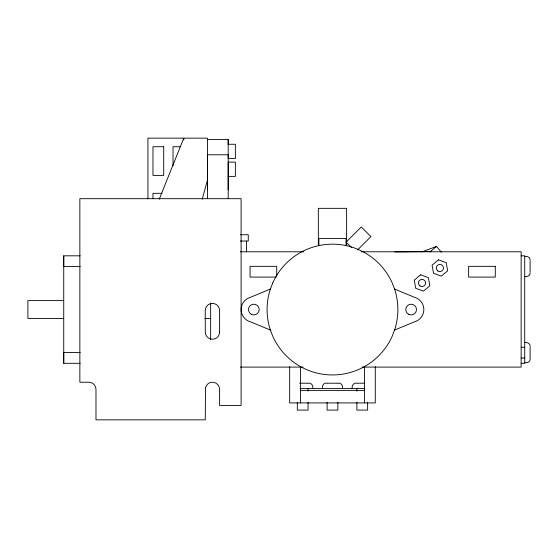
<?xml version="1.0" encoding="UTF-8"?>
<svg xmlns="http://www.w3.org/2000/svg" width="558" height="558" viewBox="0 0 558 558"><rect width="100%" height="100%" fill="white"/><g stroke="black" fill="none" stroke-linecap="round" stroke-linejoin="round"><path stroke-width="0.84" d="M80.226 363.314L63.731 363.314L63.731 352.565L80.226 352.565M80.226 255.815L63.731 255.815L63.731 266.564L80.226 266.564M207.423 198.571L207.423 154.789L228.201 154.789L228.201 198.571M228.201 144.724L228.201 139.584L207.423 139.584M202.212 199.262L207.423 180.262L207.423 138.147L147.94 138.147L147.94 198.774M159.239 199.227L183.77 138.147L183.77 139.884M357.573 249.942L370.917 236.606L361.284 226.966L346.12 242.13L351.54 247.55M429.862 251.965L436.495 246.406L441.378 252.223M270.4 289.044L250.528 297.274A12.722 12.722 0 0 0 250.528 321.847L270.4 330.078M394.548 330.078L414.42 321.847A12.722 12.722 0 0 0 414.42 297.274L394.548 289.044M421.869 251.909L436.495 246.406M394.82 251.93L431.278 251.532M228.201 144.264L235.371 144.264L235.371 158.542L228.201 158.542L228.201 139.584M180.464 146.726L173.022 146.726L173.022 165.838M228.201 176.384L235.371 176.384L235.371 162.106L228.201 162.106L228.201 189.922M162.064 193.312L152.969 193.312L152.969 198.522M240.435 234.716L248.268 234.716L248.268 241.035L240.407 241.035M240.407 251.784L303.705 251.784M361.451 251.784L521.144 251.784L521.144 367.094L362.24 367.094M521.144 255.815L524.722 255.815L524.722 363.314L521.144 363.314M524.722 256.457C527.17 255.85 530.484 257.419 530.1 260.286M524.722 276.524C527.17 277.131 530.484 275.561 530.1 272.695M275.84 277.089L250.061 277.089L250.061 266.333L276.705 266.333L276.705 276.259M63.731 300.609L27.9 300.609L27.9 318.52L63.731 318.52M204.688 318.52L210.791 318.52M524.722 342.605C527.17 341.998 530.484 343.568 530.1 346.427M521.284 347.264L524.722 347.264M521.284 358.013L524.722 358.013M524.722 362.672C526.885 363.091 529.633 362.205 530.1 359.805L530.1 347.264M240.505 367.094L303.092 367.094M299.59 383.213L307.353 383.213M307.765 383.213C311.029 382.23 313.533 385.606 312.731 388.591M327.406 383.213C324.142 382.23 321.638 385.606 322.44 388.591M327.818 383.213L337.13 383.213M337.541 383.213C340.812 382.23 343.316 385.606 342.507 388.591M357.19 383.213C353.918 382.23 351.414 385.606 352.224 388.591M357.601 383.213L364.583 383.213M300.009 388.591L364.946 388.591M300.42 390.384L364.527 390.384M530.1 261.116L530.1 271.865M375.276 366.662L375.276 402.925L289.672 402.925L289.672 366.662M367.631 402.353L367.631 410.088L356.883 410.088L356.883 402.353M364.527 366.927L364.527 402.925M356.883 388.591L356.883 391.172M346.616 245.394L346.616 208.336L318.339 208.336L318.339 245.394M346.072 245.597L346.072 238.433L318.883 238.433L318.883 245.597M337.848 402.353L337.848 410.088L327.1 410.088L327.1 402.353M308.072 388.591L308.072 391.172M308.072 402.353L308.072 410.088L297.323 410.088L297.323 402.353M300.42 366.927L300.42 402.925M246.476 241.035L246.476 251.784M210.645 302.938L210.645 339.857M207.423 180.632L207.423 189.922M63.731 255.815L63.731 363.314M205.511 387.538L205.267 419.853L95.983 419.853L95.983 389.393A7.163 7.163 0 0 0 88.813 382.223L79.857 382.223L79.857 198.69L241.105 198.69L241.105 405.478L219.601 405.478L219.601 389.393A7.163 7.163 0 0 0 207.367 384.322L205.511 387.538M272.736 282.962L270.281 289.358A65.398 65.398 0 0 0 270.281 329.771L272.736 336.16A65.398 65.398 0 0 0 392.218 336.16L394.666 329.771A65.398 65.398 0 0 0 394.666 289.358L392.218 282.962A65.398 65.398 0 0 0 272.736 282.962M420.599 274.815L414.259 280.137L415.696 288.284L423.473 291.116L429.813 285.794L428.377 277.647L420.599 274.815M438.442 259.847L432.101 265.162L433.538 273.315L441.315 276.14L447.655 270.825L446.219 262.672L438.442 259.847M163.717 146.726L152.969 146.726L152.969 175.393L163.717 175.393L163.717 146.726M495.281 266.333L468.636 266.333L468.636 277.089L495.281 277.089L495.281 266.333M219.601 332.059L219.601 310.562A7.163 7.163 0 0 0 212.438 303.392A7.163 7.163 0 0 0 205.267 310.562L205.267 332.059A7.163 7.163 0 0 0 212.438 339.229A7.163 7.163 0 0 0 219.601 332.059M251.135 314.217A5.378 5.378 0 0 0 259.198 309.564A5.378 5.378 0 0 0 251.135 304.905A5.378 5.378 0 0 0 251.135 314.217M408.442 314.217A5.378 5.378 0 0 0 416.505 309.564A5.378 5.378 0 0 0 408.442 304.905A5.378 5.378 0 0 0 408.442 314.217M437.821 270.93A3.585 3.585 0 0 0 443.45 268.307A3.585 3.585 0 0 0 438.365 264.743A3.585 3.585 0 0 0 437.821 270.93M419.979 285.898A3.585 3.585 0 0 0 425.608 283.276A3.585 3.585 0 0 0 420.523 279.718A3.585 3.585 0 0 0 419.979 285.898"/></g></svg>
